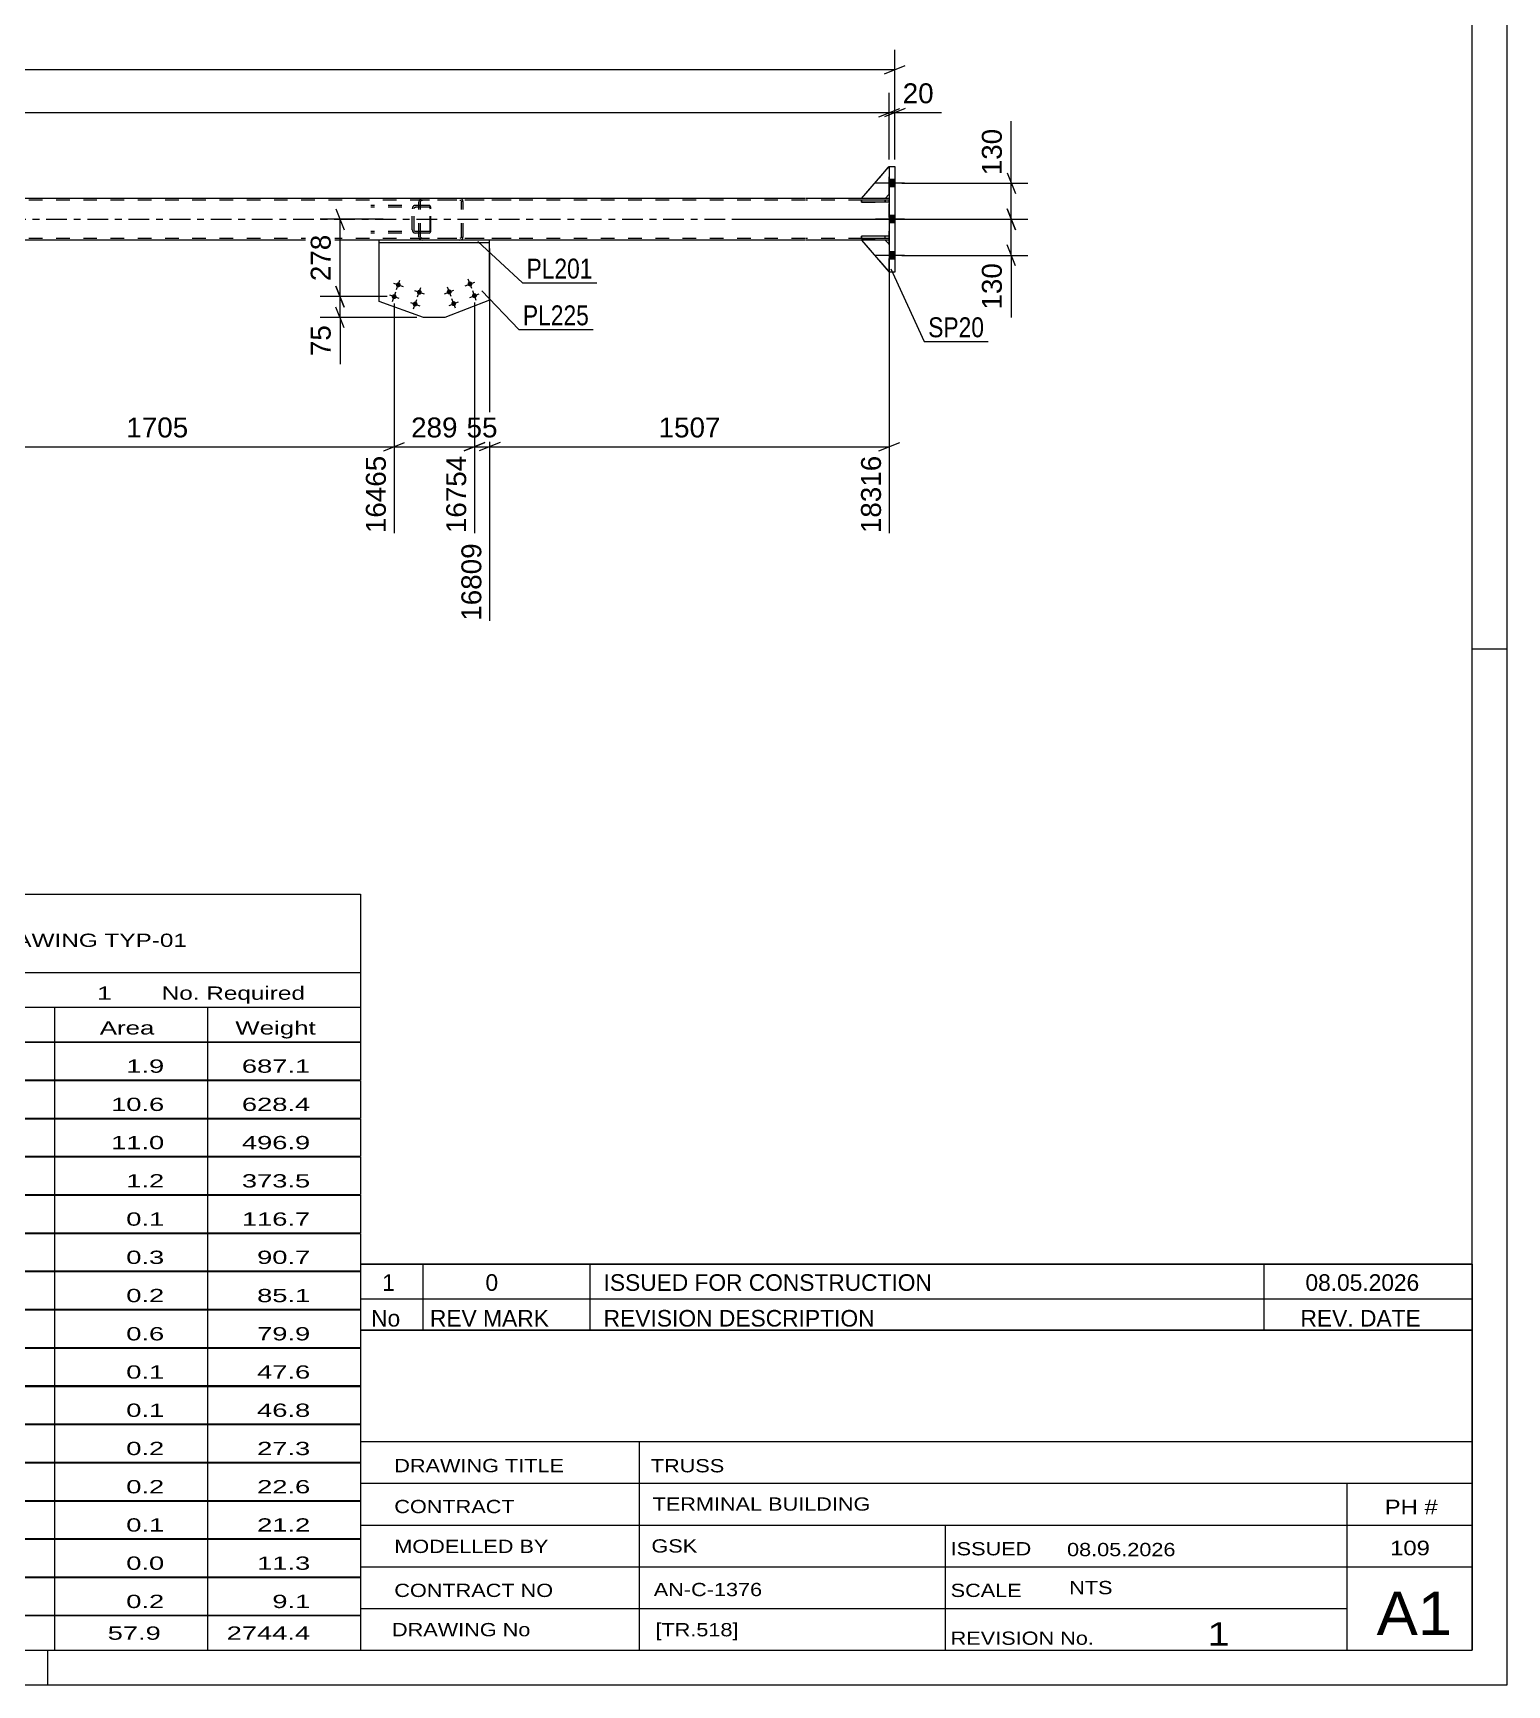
# Model space of a CAD drawing. Header units: millimetres. Extents: x -136 to 705, y -401 to 193.
# Drawn here: x 493.2 to 705.3, y -400.8 to -163.2 of the extents above; entities that cross this region are included whole.
import ezdxf

# ---------------------------------------------------------------- set-up
doc = ezdxf.new("R2010")
doc.units = ezdxf.units.MM
doc.linetypes.add('DXK_LINE_DOT2', pattern=[3.9198, 1.9599, -1.9599])
doc.linetypes.add('DXK_LINE_DOT3', pattern=[5.9187, 2.979, -0.9799, 0.9799, -0.9799])
doc.styles.add('Arial', font='ARIAL.TTF', dxfattribs={"height": 0.2})
doc.styles.add('Arial Narrow', font='ARIALN.TTF', dxfattribs={"height": 0.2})

# ---------------------------------------------------------------- blocks, each defined once
blk = doc.blocks.new('Unknown-318887035-1115')
at = {"color": 5, "linetype": 'Continuous'}
for p, q in [((705.32, -400.81), (705.32, 193.19)), ((700.32, -395.81), (700.32, 188.19)), ((705.32, -251.81), (700.32, -251.81)), ((-130.68, -395.81), (700.32, -395.81)), ((495.32, -400.81), (495.32, -395.81)), ((-135.68, -400.81), (705.32, -400.81))]:
    blk.add_line(p, q, dxfattribs=at)
blk = doc.blocks.new('Part-318887035-4676 - 4670')
at = {"color": 2, "linetype": 'Continuous'}
for p, q in [((612.43, -192.74), (612.43, -192.42)), ((616.43, -192.42), (612.43, -192.42)), ((616.43, -192.74), (616.43, -192.42)), ((616.43, -192.74), (612.43, -192.74))]:
    blk.add_line(p, q, dxfattribs=at)
at = {"color": 7, "linetype": 'DXK_LINE_DOT2'}
for p, q in [((615.83, -192.74), (615.83, -192.42)), ((616.43, -192.42), (616.43, -192.74))]:
    blk.add_line(p, q, dxfattribs=at)
blk = doc.blocks.new('Part-318887035-4805 - 4670')
at = {"color": 2, "linetype": 'Continuous'}
for p, q in [((604.33, -186.98), (-61.24, -186.98)), ((612.43, -186.98), (604.43, -186.98)), ((616.43, -186.98), (615.83, -186.98)), ((543.01, -192.98), (476.99, -192.98)), ((604.33, -192.98), (558.92, -192.98)), ((612.43, -192.98), (604.43, -192.98)), ((616.43, -192.98), (615.83, -192.98))]:
    blk.add_line(p, q, dxfattribs=at)
at = {"color": 7, "linetype": 'DXK_LINE_DOT2'}
for p, q in [((604.33, -187.22), (-61.24, -187.22)), ((616.43, -187.22), (604.43, -187.22)), ((615.83, -186.98), (612.43, -186.98)), ((616.43, -186.98), (616.43, -192.98)), ((604.33, -192.74), (-61.24, -192.74)), ((604.33, -192.98), (-53.24, -192.98)), ((558.92, -192.98), (543.01, -192.98)), ((616.43, -192.74), (604.43, -192.74)), ((616.43, -192.98), (604.43, -192.98)), ((615.83, -192.98), (612.43, -192.98))]:
    blk.add_line(p, q, dxfattribs=at)
at = {"color": 7, "linetype": 'DXK_LINE_DOT3'}
for p, q in [((-61.24, -189.98), (604.33, -189.98)), ((604.43, -189.98), (616.43, -189.98))]:
    blk.add_line(p, q, dxfattribs=at)
blk = doc.blocks.new('Part-318887035-4741 - 4670')
at = {"color": 2, "linetype": 'Continuous'}
for p, q in [((543.01, -201.82), (543.01, -193.38)), ((558.92, -201.63), (558.92, -193.38)), ((549.42, -204.1), (543.01, -201.82)), ((558.92, -201.63), (552.47, -204.1)), ((552.47, -204.1), (549.42, -204.1))]:
    blk.add_line(p, q, dxfattribs=at)
at = {"color": 7, "linetype": 'DXK_LINE_DOT2'}
blk.add_line((558.92, -193.38), (543.01, -193.38), dxfattribs=at)
blk = doc.blocks.new('Part-318887035-4746 - 4670')
at = {"color": 2, "linetype": 'Continuous'}
for p, q in [((558.92, -192.98), (543.01, -192.98)), ((543.01, -193.38), (543.01, -192.98)), ((558.92, -193.38), (543.01, -193.38)), ((558.92, -193.38), (558.92, -192.98))]:
    blk.add_line(p, q, dxfattribs=at)
blk = doc.blocks.new('Part-318887035-4688 - 4670')
at = {"color": 7, "linetype": 'DXK_LINE_DOT2'}
for p, q in [((616.43, -187.22), (612.43, -187.22)), ((612.43, -187.22), (612.43, -187.54)), ((612.43, -187.54), (616.43, -187.54)), ((615.83, -187.22), (615.83, -187.54)), ((616.43, -187.54), (616.43, -187.22))]:
    blk.add_line(p, q, dxfattribs=at)
blk = doc.blocks.new('Part-318887035-4699 - 4670')
at = {"color": 7, "linetype": 'DXK_LINE_DOT2'}
for p, q in [((548.77, -187.27), (548.74, -187.46)), ((548.74, -192.5), (548.74, -187.46)), ((548.99, -187.46), (549.01, -187.36)), ((548.99, -192.5), (548.99, -187.46)), ((549.01, -187.36), (549.07, -187.29)), ((549.25, -186.98), (549.05, -187.01)), ((549.07, -187.29), (549.15, -187.23)), ((549.15, -187.23), (549.25, -187.22)), ((562.04, -186.98), (549.25, -186.98)), ((562.04, -187.22), (549.25, -187.22)), ((554.8, -187.01), (554.61, -186.98)), ((554.61, -187.22), (554.71, -187.23)), ((554.71, -187.23), (554.79, -187.29)), ((554.79, -187.29), (554.85, -187.36)), ((554.85, -187.36), (554.86, -187.46)), ((554.86, -192.5), (554.86, -187.46)), ((555.12, -187.46), (555.08, -187.27)), ((555.12, -192.5), (555.12, -187.46)), ((548.74, -192.5), (548.77, -192.68)), ((549.01, -192.59), (548.99, -192.5)), ((549.07, -192.67), (549.01, -192.59)), ((549.05, -192.94), (549.25, -192.98)), ((549.15, -192.72), (549.07, -192.67)), ((549.25, -192.74), (549.15, -192.72)), ((562.04, -192.74), (549.25, -192.74)), ((562.04, -192.98), (549.25, -192.98)), ((554.71, -192.72), (554.61, -192.74)), ((554.61, -192.98), (554.8, -192.94)), ((554.79, -192.67), (554.71, -192.72)), ((554.85, -192.59), (554.79, -192.67)), ((554.86, -192.5), (554.85, -192.59)), ((555.08, -192.68), (555.12, -192.5))]:
    blk.add_line(p, q, dxfattribs=at)
for centre, start, end in [((549.23, -187.48), 110.7583, 155.68), ((554.63, -187.48), 24.32, 69.2417), ((549.23, -192.48), 204.32, 249.2417), ((554.63, -192.48), 290.7583, 335.68)]:
    blk.add_arc(centre, 0.496, start, end, dxfattribs=at)
blk = doc.blocks.new('Part-318887035-4708 - 4670')
at = {"color": 7, "linetype": 'DXK_LINE_DOT2'}
for p, q in [((615.83, -192.98), (612.43, -192.98)), ((612.43, -192.98), (616.43, -197.58)), ((616.43, -193.58), (615.83, -192.98)), ((616.43, -197.58), (616.43, -193.58))]:
    blk.add_line(p, q, dxfattribs=at)
blk = doc.blocks.new('Part-318887035-4709 - 4670')
at = {"color": 2, "linetype": 'Continuous'}
for p, q in [((612.43, -186.98), (616.43, -182.38)), ((615.83, -186.98), (612.43, -186.98)), ((616.43, -186.38), (615.83, -186.98))]:
    blk.add_line(p, q, dxfattribs=at)
at = {"color": 7, "linetype": 'DXK_LINE_DOT2'}
blk.add_line((616.43, -186.38), (616.43, -182.38), dxfattribs=at)
blk = doc.blocks.new('Part-318887035-4710 - 4670')
at = {"color": 7, "linetype": 'DXK_LINE_DOT2'}
for p, q in [((612.43, -186.98), (616.43, -182.38)), ((616.43, -182.38), (616.43, -186.38)), ((615.83, -186.98), (612.43, -186.98)), ((616.43, -186.38), (615.83, -186.98))]:
    blk.add_line(p, q, dxfattribs=at)
blk = doc.blocks.new('Bolt-318887035-4876 - 4670')
at = {"linetype": 'Continuous'}
for points in [[(545.44, -199.29, -1), (546.12, -199.53, -1)], [(544.84, -200.99, -1), (545.52, -201.23, -1)], [(547.86, -202.06, -1), (548.53, -202.3, -1)], [(548.46, -200.36, -1), (549.14, -200.6, -1)]]:
    blk.add_hatch(color=1, dxfattribs=at).paths.add_polyline_path(points)
at = {"color": 1, "linetype": 'Continuous'}
for p, q in [((545.1, -199.17), (546.46, -199.65)), ((545.54, -200.09), (546.02, -198.73)), ((544.5, -200.87), (545.86, -201.35)), ((544.94, -201.79), (545.42, -200.43)), ((547.52, -201.94), (548.87, -202.42)), ((547.95, -202.86), (548.44, -201.5)), ((548.12, -200.24), (549.48, -200.72)), ((548.56, -201.16), (549.04, -199.8))]:
    blk.add_line(p, q, dxfattribs=at)
blk = doc.blocks.new('Bolt-318887035-4748 - 4670')
at = {"linetype": 'Continuous'}
for points in [[(555.76, -199.41, -1), (556.43, -199.16, -1)], [(552.77, -200.56, -1), (553.44, -200.3, -1)], [(553.41, -202.24, -1), (554.08, -201.98, -1)], [(556.4, -201.1, -1), (557.07, -200.84, -1)]]:
    blk.add_hatch(color=1, dxfattribs=at).paths.add_polyline_path(points)
at = {"color": 1, "linetype": 'Continuous'}
for p, q in [((555.42, -199.54), (556.77, -199.03)), ((556.35, -199.96), (555.84, -198.61)), ((552.43, -200.69), (553.78, -200.17)), ((553.36, -201.1), (552.85, -199.76)), ((553.08, -202.37), (554.42, -201.85)), ((554.01, -202.78), (553.49, -201.44)), ((556.06, -201.22), (557.41, -200.71)), ((556.99, -201.64), (556.48, -200.29))]:
    blk.add_line(p, q, dxfattribs=at)
blk = doc.blocks.new('Part-318887035-4826 - 4670')
at = {"color": 7, "linetype": 'DXK_LINE_DOT2'}
for p, q in [((616.43, -192.42), (612.43, -192.42)), ((612.43, -192.42), (612.43, -192.74)), ((615.83, -192.74), (615.83, -192.42)), ((616.43, -192.74), (616.43, -192.42)), ((612.43, -192.74), (616.43, -192.74))]:
    blk.add_line(p, q, dxfattribs=at)
blk = doc.blocks.new('Part-318887035-4873 - 4670')
at = {"color": 2, "linetype": 'Continuous'}
for p, q in [((612.43, -187.54), (612.43, -187.22)), ((616.43, -187.22), (612.43, -187.22)), ((616.43, -187.54), (612.43, -187.54)), ((616.43, -187.54), (616.43, -187.22))]:
    blk.add_line(p, q, dxfattribs=at)
at = {"color": 7, "linetype": 'DXK_LINE_DOT2'}
for p, q in [((615.83, -187.54), (615.83, -187.22)), ((616.43, -187.22), (616.43, -187.54))]:
    blk.add_line(p, q, dxfattribs=at)
blk = doc.blocks.new('Part-318887035-4875 - 4670')
at = {"color": 2, "linetype": 'Continuous'}
for p, q in [((615.83, -192.98), (612.43, -192.98)), ((612.43, -192.98), (616.43, -197.58)), ((616.43, -193.58), (615.83, -192.98))]:
    blk.add_line(p, q, dxfattribs=at)
at = {"color": 7, "linetype": 'DXK_LINE_DOT2'}
blk.add_line((616.43, -193.58), (616.43, -197.58), dxfattribs=at)
blk = doc.blocks.new('Bolt-318887035-4878 - 4670')
at = {"linetype": 'Continuous'}
for points in [[(616.43, -184.26), (616.43, -185.3), (617.23, -185.3), (617.23, -184.26)], [(616.43, -184.26), (616.43, -185.3), (617.23, -185.3), (617.23, -184.26)], [(616.43, -184.26), (616.43, -185.3), (617.23, -185.3), (617.23, -184.26)], [(616.43, -189.46), (616.43, -190.5), (617.23, -190.5), (617.23, -189.46)], [(616.43, -189.46), (616.43, -190.5), (617.23, -190.5), (617.23, -189.46)], [(616.43, -194.66), (616.43, -195.7), (617.23, -195.7), (617.23, -194.66)], [(616.43, -194.66), (616.43, -195.7), (617.23, -195.7), (617.23, -194.66)], [(616.43, -194.66), (616.43, -195.7), (617.23, -195.7), (617.23, -194.66)]]:
    blk.add_hatch(color=1, dxfattribs=at).paths.add_polyline_path(points)
at = {"color": 1, "linetype": 'Continuous'}
for p, q in [((618.63, -184.78), (614.43, -184.78)), ((618.63, -184.78), (614.43, -184.78)), ((618.63, -184.78), (614.43, -184.78)), ((617.23, -184.26), (616.43, -184.26)), ((617.23, -184.26), (616.43, -184.26)), ((617.23, -184.26), (616.43, -184.26)), ((617.23, -185.3), (616.43, -185.3)), ((617.23, -185.3), (616.43, -185.3)), ((617.23, -185.3), (616.43, -185.3)), ((618.63, -189.98), (614.43, -189.98)), ((618.63, -189.98), (614.43, -189.98)), ((617.23, -189.46), (616.43, -189.46)), ((617.23, -189.46), (616.43, -189.46)), ((617.23, -190.5), (616.43, -190.5)), ((617.23, -190.5), (616.43, -190.5)), ((617.23, -194.66), (616.43, -194.66)), ((617.23, -194.66), (616.43, -194.66)), ((617.23, -194.66), (616.43, -194.66)), ((618.63, -195.18), (614.43, -195.18)), ((618.63, -195.18), (614.43, -195.18)), ((618.63, -195.18), (614.43, -195.18)), ((617.23, -195.7), (616.43, -195.7)), ((617.23, -195.7), (616.43, -195.7)), ((617.23, -195.7), (616.43, -195.7))]:
    blk.add_line(p, q, dxfattribs=at)
blk = doc.blocks.new('Part-318887035-4884 - 4670')
at = {"color": 7, "linetype": 'DXK_LINE_DOT2'}
for p, q in [((550.2, -187.98), (541.81, -187.98)), ((550.2, -188.22), (541.81, -188.22)), ((547.82, -188.27), (547.79, -188.46)), ((547.79, -191.5), (547.79, -188.46)), ((548.04, -188.46), (548.06, -188.36)), ((548.04, -191.5), (548.04, -188.46)), ((548.06, -188.36), (548.11, -188.29)), ((548.29, -187.98), (548.1, -188.01)), ((548.11, -188.29), (548.19, -188.23)), ((548.19, -188.23), (548.29, -188.22)), ((548.74, -188.22), (548.74, -187.98)), ((550.3, -188.01), (550.2, -187.98)), ((550.2, -188.22), (550.25, -188.23)), ((550.25, -188.23), (550.3, -188.29)), ((550.39, -188.12), (550.3, -188.01)), ((550.3, -188.29), (550.33, -188.36)), ((550.33, -188.36), (550.34, -188.46)), ((550.34, -191.5), (550.34, -188.46)), ((550.45, -188.27), (550.39, -188.12)), ((550.47, -188.46), (550.45, -188.27)), ((550.47, -191.5), (550.47, -188.46)), ((550.2, -191.74), (541.81, -191.74)), ((550.2, -191.98), (541.81, -191.98)), ((547.79, -191.5), (547.82, -191.68)), ((548.06, -191.59), (548.04, -191.5)), ((548.11, -191.67), (548.06, -191.59)), ((548.1, -191.94), (548.29, -191.98)), ((548.19, -191.72), (548.11, -191.67)), ((548.29, -191.74), (548.19, -191.72)), ((548.74, -191.98), (548.74, -191.74)), ((550.25, -191.72), (550.2, -191.74)), ((550.2, -191.98), (550.3, -191.94)), ((550.3, -191.67), (550.25, -191.72)), ((550.33, -191.59), (550.3, -191.67)), ((550.3, -191.94), (550.39, -191.84)), ((550.34, -191.5), (550.33, -191.59)), ((550.39, -191.84), (550.45, -191.68)), ((550.45, -191.68), (550.47, -191.5))]:
    blk.add_line(p, q, dxfattribs=at)
for centre, start, end in [((548.27, -188.47), 111.1513, 156.1049), ((548.27, -191.48), 203.8951, 248.8487)]:
    blk.add_arc(centre, 0.492, start, end, dxfattribs=at)
blk = doc.blocks.new('Part-318887035-4950 - 4670')
at = {"color": 2, "linetype": 'Continuous'}
for p, q in [((616.43, -182.38), (616.43, -182.38)), ((616.43, -182.38), (616.43, -197.58)), ((616.43, -182.38), (617.23, -182.38)), ((617.23, -182.38), (617.23, -182.38)), ((617.23, -182.38), (617.23, -197.58)), ((617.23, -197.58), (616.43, -197.58)), ((617.23, -197.58), (617.23, -197.58))]:
    blk.add_line(p, q, dxfattribs=at)
at = {"color": 7, "linetype": 'DXK_LINE_DOT2'}
for p, q in [((616.43, -197.58), (616.43, -182.38)), ((617.23, -182.38), (617.23, -197.58))]:
    blk.add_line(p, q, dxfattribs=at)
blk = doc.blocks.new('StraightDimension-318887035-5280 - 4670')
at = {"color": 7, "linetype": 'Continuous'}
for p, q in [((476.99, -194.38), (476.99, -252.23)), ((545.18, -202.11), (545.18, -235.13)), ((478.49, -222.11), (475.49, -223.31)), ((476.99, -222.71), (545.18, -222.71)), ((543.68, -223.31), (546.68, -222.11))]:
    blk.add_line(p, q, dxfattribs=at)
at = {"color": 0}
blk.add_wipeout([(516.13, -221.96), (516.13, -217.76), (506.04, -217.76), (506.04, -221.96)], dxfattribs=at)
at = {"color": 0, "linetype": 'Continuous'}
blk.add_wipeout([(544.58, -223.41), (540.38, -223.41), (540.38, -235.73), (544.58, -235.73)], dxfattribs=at)
at = {"color": 3, "style": 'Arial'}
blk.add_text('1705', height=2.865, dxfattribs=at).set_placement((506.64, -221.36))
at = {"color": 3, "linetype": 'Continuous', "style": 'Arial'}
blk.add_text('16465', height=2.865, rotation=90.0002, dxfattribs=at).set_placement((543.98, -235.13))
blk = doc.blocks.new('StraightDimension-318887035-5190 - 4670')
at = {"color": 7, "linetype": 'Continuous'}
for p, q in [((543.59, -189.98), (534.54, -189.98)), ((536.79, -188.48), (537.99, -191.48)), ((537.39, -201.11), (537.39, -189.98)), ((544.18, -201.11), (534.54, -201.11)), ((537.99, -202.61), (536.79, -199.61))]:
    blk.add_line(p, q, dxfattribs=at)
at = {"color": 0}
blk.add_wipeout([(536.64, -191.61), (532.44, -191.61), (532.44, -199.48), (536.64, -199.48)], dxfattribs=at)
at = {"color": 3, "style": 'Arial'}
blk.add_text('278', height=2.865, rotation=90.0002, dxfattribs=at).set_placement((536.04, -198.88))
blk = doc.blocks.new('StraightDimension-318887035-5097 - 4670')
at = {"color": 7, "linetype": 'Continuous'}
for p, q in [((616.43, -181.38), (616.43, -171.79)), ((-73.34, -174.64), (616.43, -174.64)), ((614.93, -175.24), (617.93, -174.04))]:
    blk.add_line(p, q, dxfattribs=at)
blk = doc.blocks.new('StraightDimension-318887035-5119 - 4670')
at = {"color": 7, "linetype": 'Continuous'}
for p, q in [((616.43, -181.38), (616.43, -171.79)), ((617.23, -181.38), (617.23, -171.79)), ((614.93, -175.24), (617.93, -174.04)), ((618.73, -174.04), (615.73, -175.24)), ((616.43, -174.64), (617.23, -174.64))]:
    blk.add_line(p, q, dxfattribs=at)
at = {"color": 0}
blk.add_wipeout([(623.4, -173.89), (623.4, -169.69), (617.76, -169.69), (617.76, -173.89)], dxfattribs=at)
at = {"color": 7, "linetype": 'Continuous'}
blk.add_line((617.23, -174.64), (623.93, -174.64), dxfattribs=at)
blk.add_line((617.23, -174.64), (623.93, -174.64), dxfattribs=at)
at = {"color": 3, "style": 'Arial'}
blk.add_text('20', height=2.865, dxfattribs=at).set_placement((618.36, -173.29))
blk = doc.blocks.new('StraightDimension-318887035-5152 - 4670')
at = {"color": 7, "linetype": 'Continuous'}
for p, q in [((617.23, -181.38), (617.23, -165.59)), ((-74.14, -168.44), (617.23, -168.44)), ((615.73, -169.04), (618.73, -167.84))]:
    blk.add_line(p, q, dxfattribs=at)
blk = doc.blocks.new('StraightDimension-318887035-5180 - 4670')
at = {"color": 7, "linetype": 'Continuous'}
for p, q in [((544.18, -201.11), (534.54, -201.11)), ((536.79, -199.61), (537.99, -202.61)), ((537.39, -204.1), (537.39, -201.11)), ((548.42, -204.1), (534.54, -204.1)), ((537.99, -205.6), (536.79, -202.6))]:
    blk.add_line(p, q, dxfattribs=at)
at = {"color": 0}
blk.add_wipeout([(536.64, -204.62), (532.44, -204.62), (532.44, -210.27), (536.64, -210.27)], dxfattribs=at)
at = {"color": 7, "linetype": 'Continuous'}
blk.add_line((537.39, -204.1), (537.39, -210.8), dxfattribs=at)
blk.add_line((537.39, -204.1), (537.39, -210.8), dxfattribs=at)
at = {"color": 3, "style": 'Arial'}
blk.add_text('75', height=2.865, rotation=90.0002, dxfattribs=at).set_placement((536.04, -209.67))
blk = doc.blocks.new('StraightDimension-318887035-5258 - 4670')
at = {"color": 7, "linetype": 'Continuous'}
for p, q in [((558.92, -194.18), (558.92, -247.73)), ((616.43, -193.98), (616.43, -235.13)), ((560.42, -222.11), (557.42, -223.31)), ((558.92, -222.71), (616.43, -222.71)), ((614.93, -223.31), (617.93, -222.11))]:
    blk.add_line(p, q, dxfattribs=at)
at = {"color": 0}
blk.add_wipeout([(592.72, -221.96), (592.72, -217.76), (582.63, -217.76), (582.63, -221.96)], dxfattribs=at)
at = {"color": 0, "linetype": 'Continuous'}
blk.add_wipeout([(615.83, -223.41), (611.63, -223.41), (611.63, -235.73), (615.83, -235.73)], dxfattribs=at)
at = {"color": 3, "style": 'Arial'}
blk.add_text('1507', height=2.865, dxfattribs=at).set_placement((583.23, -221.36))
at = {"color": 3, "linetype": 'Continuous', "style": 'Arial'}
blk.add_text('18316', height=2.865, rotation=90.0002, dxfattribs=at).set_placement((615.23, -235.13))
blk = doc.blocks.new('StraightDimension-318887035-5264 - 4670')
at = {"color": 7, "linetype": 'Continuous'}
for p, q in [((558.92, -194.18), (558.92, -247.73)), ((556.74, -201.97), (556.74, -235.13)), ((555.24, -223.31), (558.24, -222.11)), ((556.74, -222.71), (558.92, -222.71)), ((560.42, -222.11), (557.42, -223.31))]:
    blk.add_line(p, q, dxfattribs=at)
at = {"color": 0}
blk.add_wipeout([(560.65, -221.96), (560.65, -217.76), (555, -217.76), (555, -221.96)], dxfattribs=at)
at = {"color": 0, "linetype": 'Continuous'}
blk.add_wipeout([(558.32, -236.01), (554.12, -236.01), (554.12, -248.33), (558.32, -248.33)], dxfattribs=at)
at = {"color": 3, "style": 'Arial'}
blk.add_text('55', height=2.865, dxfattribs=at).set_placement((555.6, -221.36))
at = {"color": 3, "linetype": 'Continuous', "style": 'Arial'}
blk.add_text('16809', height=2.865, rotation=90.0002, dxfattribs=at).set_placement((557.72, -247.73))
blk = doc.blocks.new('StraightDimension-318887035-5271 - 4670')
at = {"color": 7, "linetype": 'Continuous'}
for p, q in [((556.74, -201.97), (556.74, -235.13)), ((545.18, -202.11), (545.18, -235.13)), ((543.68, -223.31), (546.68, -222.11)), ((545.18, -222.71), (556.74, -222.71)), ((558.24, -222.11), (555.24, -223.31))]:
    blk.add_line(p, q, dxfattribs=at)
at = {"color": 0}
blk.add_wipeout([(554.89, -221.96), (554.89, -217.76), (547.02, -217.76), (547.02, -221.96)], dxfattribs=at)
at = {"color": 0, "linetype": 'Continuous'}
blk.add_wipeout([(556.14, -223.41), (551.94, -223.41), (551.94, -235.73), (556.14, -235.73)], dxfattribs=at)
at = {"color": 3, "style": 'Arial'}
blk.add_text('289', height=2.865, dxfattribs=at).set_placement((547.62, -221.36))
at = {"color": 3, "linetype": 'Continuous', "style": 'Arial'}
blk.add_text('16754', height=2.865, rotation=90.0002, dxfattribs=at).set_placement((555.54, -235.13))
blk = doc.blocks.new('StraightDimension-318887035-5453 - 4670')
at = {"color": 7, "linetype": 'Continuous'}
for p, q in [((594.8, -189.98), (636.37, -189.98)), ((633.37, -188.48), (634.57, -191.48)), ((633.97, -195.18), (633.97, -189.98)), ((634.57, -196.68), (633.37, -193.68)), ((618.23, -195.18), (636.37, -195.18))]:
    blk.add_line(p, q, dxfattribs=at)
at = {"color": 0}
blk.add_wipeout([(633.22, -195.7), (629.02, -195.7), (629.02, -203.57), (633.22, -203.57)], dxfattribs=at)
at = {"color": 7, "linetype": 'Continuous'}
blk.add_line((633.97, -195.18), (633.97, -204.1), dxfattribs=at)
blk.add_line((633.97, -195.18), (633.97, -204.1), dxfattribs=at)
at = {"color": 3, "style": 'Arial'}
blk.add_text('130', height=2.865, rotation=90.0002, dxfattribs=at).set_placement((632.62, -202.97))
blk = doc.blocks.new('StraightDimension-318887035-5469 - 4670')
at = {"color": 7, "linetype": 'Continuous'}
for p, q in [((618.23, -184.78), (636.37, -184.78)), ((633.37, -183.28), (634.57, -186.28)), ((633.97, -189.98), (633.97, -184.78)), ((594.8, -189.98), (636.37, -189.98)), ((634.57, -191.48), (633.37, -188.48))]:
    blk.add_line(p, q, dxfattribs=at)
at = {"color": 0}
blk.add_wipeout([(633.22, -176.38), (629.02, -176.38), (629.02, -184.25), (633.22, -184.25)], dxfattribs=at)
at = {"color": 7, "linetype": 'Continuous'}
blk.add_line((633.97, -184.78), (633.97, -175.86), dxfattribs=at)
blk.add_line((633.97, -184.78), (633.97, -175.86), dxfattribs=at)
at = {"color": 3, "style": 'Arial'}
blk.add_text('130', height=2.865, rotation=90.0002, dxfattribs=at).set_placement((632.62, -183.65))
blk = doc.blocks.new('Unknown-318887035-9291')
at = {"color": 7, "linetype": 'Continuous'}
for p, q in [((540.32, -349.76), (540.32, -395.81)), ((540.32, -349.76), (700.32, -349.76)), ((700.32, -349.81), (700.32, -395.81)), ((540.32, -365.81), (700.32, -365.81)), ((580.46, -365.81), (580.46, -395.81)), ((540.32, -371.81), (700.32, -371.81)), ((682.32, -395.76), (682.32, -371.76)), ((540.32, -377.81), (700.32, -377.81)), ((624.46, -377.81), (624.46, -395.81)), ((540.32, -383.81), (700.32, -383.81)), ((540.32, -389.81), (682.32, -389.81)), ((540.32, -395.81), (700.32, -395.81))]:
    blk.add_line(p, q, dxfattribs=at)
at = {"color": 7, "style": 'Arial Narrow'}
for s, height, width, p in [('DRAWING TITLE', 1.9089, 1.425378, (545.2, -370.21)), ('TRUSS', 1.909, 1.425378, (582.12, -370.23)), ('CONTRACT', 1.909, 1.425378, (545.2, -376.1)), ('TERMINAL BUILDING', 1.9089, 1.425378, (582.37, -375.74)), ('MODELLED BY', 1.9089, 1.425378, (545.2, -381.83)), ('GSK', 1.909, 1.425378, (582.2, -381.77)), ('ISSUED', 1.909, 1.425378, (625.26, -382.17)), ('08.05.2026', 1.909, 1.425378, (642.01, -382.29)), ('CONTRACT NO', 1.9089, 1.425378, (545.2, -388.16)), ('AN-C-1376', 1.909, 1.425378, (582.54, -388.04)), ('SCALE', 1.909, 1.425378, (625.26, -388.16)), ('A1', 6.204, 1.25, (686.56, -393.61)), ('DRAWING No', 1.909, 1.425378, (544.87, -393.81)), ('[TR.518]', 1.909, 1.425378, (582.78, -393.82)), ('1', 3.34, 1.5, (662.23, -395.14)), ('REVISION No.', 1.9089, 1.425378, (625.26, -395.04))]:
    blk.add_text(s, height=height, dxfattribs=dict(at, width=width)).set_placement(p)
at = {"color": 7, "linetype": 'Continuous', "style": 'Arial Narrow'}
for s, height, width, p in [('PH #', 2.1, 1.42538, (687.72, -376.26)), ('109', 2.1, 1.42538, (688.5, -382.16)), ('NTS', 1.909, 1.425378, (642.32, -387.76))]:
    blk.add_text(s, height=height, dxfattribs=dict(at, width=width)).set_placement(p)
blk = doc.blocks.new('Unknown-318887035-9292')
at = {"color": 7, "linetype": 'Continuous'}
for p, q in [((380.32, -287.06), (540.32, -287.06)), ((380.32, -298.31), (380.32, -287.06)), ((540.32, -287.06), (540.32, -298.31)), ((380.32, -298.31), (540.32, -298.31)), ((380.32, -298.31), (380.32, -303.31)), ((540.32, -298.31), (540.32, -303.31)), ((380.32, -303.31), (540.32, -303.31)), ((380.32, -303.31), (380.32, -308.31)), ((404.32, -303.31), (404.32, -308.31)), ((439.82, -303.31), (439.82, -308.31)), ((465.82, -303.31), (465.82, -308.31)), ((478.82, -303.31), (478.82, -308.31)), ((496.32, -303.31), (496.32, -308.31)), ((518.32, -303.31), (518.32, -308.31)), ((540.32, -303.31), (540.32, -308.31)), ((380.32, -308.31), (540.32, -308.31)), ((380.32, -308.36), (380.32, -313.76)), ((380.32, -308.36), (540.32, -308.36)), ((404.32, -308.31), (404.32, -313.81)), ((439.82, -308.31), (439.82, -313.81)), ((465.82, -308.31), (465.82, -313.81)), ((478.82, -308.31), (478.82, -313.81)), ((496.32, -308.31), (496.32, -313.81)), ((518.32, -308.31), (518.32, -313.81)), ((540.32, -308.36), (540.32, -313.76)), ((380.32, -313.76), (540.32, -313.76)), ((380.32, -313.86), (380.32, -319.26)), ((380.32, -313.86), (540.32, -313.86)), ((404.32, -313.81), (404.32, -319.31)), ((439.82, -313.81), (439.82, -319.31)), ((465.82, -313.81), (465.82, -319.31)), ((478.82, -313.81), (478.82, -319.31)), ((496.32, -313.81), (496.32, -319.31)), ((518.32, -313.81), (518.32, -319.31)), ((540.32, -313.86), (540.32, -319.26)), ((380.32, -319.26), (540.32, -319.26)), ((380.32, -319.36), (380.32, -324.76)), ((380.32, -319.36), (540.32, -319.36)), ((404.32, -319.31), (404.32, -324.81)), ((439.82, -319.31), (439.82, -324.81)), ((465.82, -319.31), (465.82, -324.81)), ((478.82, -319.31), (478.82, -324.81)), ((496.32, -319.31), (496.32, -324.81)), ((518.32, -319.31), (518.32, -324.81)), ((540.32, -319.36), (540.32, -324.76)), ((380.32, -324.76), (540.32, -324.76)), ((380.32, -324.86), (380.32, -330.26)), ((380.32, -324.86), (540.32, -324.86)), ((404.32, -324.81), (404.32, -330.31)), ((439.82, -324.81), (439.82, -330.31)), ((465.82, -324.81), (465.82, -330.31)), ((478.82, -324.81), (478.82, -330.31)), ((496.32, -324.81), (496.32, -330.31)), ((518.32, -324.81), (518.32, -330.31)), ((540.32, -324.86), (540.32, -330.26)), ((380.32, -330.26), (540.32, -330.26)), ((380.32, -330.36), (380.32, -335.76)), ((380.32, -330.36), (540.32, -330.36)), ((404.32, -330.31), (404.32, -335.81)), ((439.82, -330.31), (439.82, -335.81)), ((465.82, -330.31), (465.82, -335.81)), ((478.82, -330.31), (478.82, -335.81)), ((496.32, -330.31), (496.32, -335.81)), ((518.32, -330.31), (518.32, -335.81)), ((540.32, -330.36), (540.32, -335.76)), ((380.32, -335.76), (540.32, -335.76)), ((380.32, -335.86), (380.32, -341.26)), ((380.32, -335.86), (540.32, -335.86)), ((404.32, -335.81), (404.32, -341.31)), ((439.82, -335.81), (439.82, -341.31)), ((465.82, -335.81), (465.82, -341.31)), ((478.82, -335.81), (478.82, -341.31)), ((496.32, -335.81), (496.32, -341.31)), ((518.32, -335.81), (518.32, -341.31)), ((540.32, -335.86), (540.32, -341.26)), ((380.32, -341.26), (540.32, -341.26)), ((380.32, -341.36), (380.32, -346.76)), ((380.32, -341.36), (540.32, -341.36)), ((404.32, -341.31), (404.32, -346.81)), ((439.82, -341.31), (439.82, -346.81)), ((465.82, -341.31), (465.82, -346.81)), ((478.82, -341.31), (478.82, -346.81)), ((496.32, -341.31), (496.32, -346.81)), ((518.32, -341.31), (518.32, -346.81)), ((540.32, -341.36), (540.32, -346.76)), ((380.32, -346.76), (540.32, -346.76)), ((380.32, -346.86), (380.32, -352.26)), ((380.32, -346.86), (540.32, -346.86)), ((404.32, -346.81), (404.32, -352.31)), ((439.82, -346.81), (439.82, -352.31)), ((465.82, -346.81), (465.82, -352.31)), ((478.82, -346.81), (478.82, -352.31)), ((496.32, -346.81), (496.32, -352.31)), ((518.32, -346.81), (518.32, -352.31)), ((540.32, -346.86), (540.32, -352.26)), ((380.32, -352.26), (540.32, -352.26)), ((380.32, -352.36), (380.32, -357.76)), ((380.32, -352.36), (540.32, -352.36)), ((404.32, -352.31), (404.32, -357.81)), ((439.82, -352.31), (439.82, -357.81)), ((465.82, -352.31), (465.82, -357.81)), ((478.82, -352.31), (478.82, -357.81)), ((496.32, -352.31), (496.32, -357.81)), ((518.32, -352.31), (518.32, -357.81)), ((540.32, -352.36), (540.32, -357.76)), ((380.32, -357.76), (540.32, -357.76)), ((380.32, -357.86), (380.32, -363.26)), ((380.32, -357.86), (540.32, -357.86)), ((404.32, -357.81), (404.32, -363.31)), ((439.82, -357.81), (439.82, -363.31)), ((465.82, -357.81), (465.82, -363.31)), ((478.82, -357.81), (478.82, -363.31)), ((496.32, -357.81), (496.32, -363.31)), ((518.32, -357.81), (518.32, -363.31)), ((540.32, -357.86), (540.32, -363.26)), ((380.32, -363.26), (540.32, -363.26)), ((380.32, -363.36), (380.32, -368.76)), ((380.32, -363.36), (540.32, -363.36)), ((404.32, -363.31), (404.32, -368.81)), ((439.82, -363.31), (439.82, -368.81)), ((465.82, -363.31), (465.82, -368.81)), ((478.82, -363.31), (478.82, -368.81)), ((496.32, -363.31), (496.32, -368.81)), ((518.32, -363.31), (518.32, -368.81)), ((540.32, -363.36), (540.32, -368.76)), ((380.32, -368.76), (540.32, -368.76)), ((380.32, -368.86), (380.32, -374.26)), ((380.32, -368.86), (540.32, -368.86)), ((404.32, -368.81), (404.32, -374.31)), ((439.82, -368.81), (439.82, -374.31)), ((465.82, -368.81), (465.82, -374.31)), ((478.82, -368.81), (478.82, -374.31)), ((496.32, -368.81), (496.32, -374.31)), ((518.32, -368.81), (518.32, -374.31)), ((540.32, -368.86), (540.32, -374.26)), ((380.32, -374.26), (540.32, -374.26)), ((380.32, -374.36), (380.32, -379.76)), ((380.32, -374.36), (540.32, -374.36)), ((404.32, -374.31), (404.32, -379.81)), ((439.82, -374.31), (439.82, -379.81)), ((465.82, -374.31), (465.82, -379.81)), ((478.82, -374.31), (478.82, -379.81)), ((496.32, -374.31), (496.32, -379.81)), ((518.32, -374.31), (518.32, -379.81)), ((540.32, -374.36), (540.32, -379.76)), ((380.32, -379.76), (540.32, -379.76)), ((380.32, -379.86), (380.32, -385.26)), ((380.32, -379.86), (540.32, -379.86)), ((404.32, -379.81), (404.32, -385.31)), ((439.82, -379.81), (439.82, -385.31)), ((465.82, -379.81), (465.82, -385.31)), ((478.82, -379.81), (478.82, -385.31)), ((496.32, -379.81), (496.32, -385.31)), ((518.32, -379.81), (518.32, -385.31)), ((540.32, -379.86), (540.32, -385.26)), ((380.32, -385.26), (540.32, -385.26)), ((380.32, -385.36), (380.32, -390.76)), ((380.32, -385.36), (540.32, -385.36)), ((404.32, -385.31), (404.32, -390.81)), ((439.82, -385.31), (439.82, -390.81)), ((465.82, -385.31), (465.82, -390.81)), ((478.82, -385.31), (478.82, -390.81)), ((496.32, -385.31), (496.32, -390.81)), ((518.32, -385.31), (518.32, -390.81)), ((540.32, -385.36), (540.32, -390.76)), ((380.32, -390.76), (540.32, -390.76)), ((380.32, -390.81), (540.32, -390.81)), ((380.32, -390.81), (380.32, -395.81)), ((496.32, -390.81), (496.32, -395.81)), ((518.32, -390.81), (518.32, -395.81)), ((540.32, -390.81), (540.32, -395.81)), ((380.32, -395.81), (540.32, -395.81))]:
    blk.add_line(p, q, dxfattribs=at)
at = {"color": 7, "style": 'Arial Narrow'}
for s, height, width, p in [('GENERAL NOTES & WELD DETAILS :', 2.8633, 1.4, (381.47, -294.75)), ('REFER TYP DRAWING TYP-01', 1.9089, 1.6, (465.02, -294.65)), ("MATERIAL LIST FOR ASSEMBLY MK'D", 1.9089, 1.6, (381.47, -302.25)), ('TR518', 1.909, 1.794707, (474.22, -302.34)), ('1', 1.91, 1.794707, (502.4, -302.25)), ('No. Required', 1.9089, 1.6, (511.73, -302.25)), ('Mark', 1.909, 1.7, (381.65, -307.31)), ('Profile', 1.909, 1.7, (414.73, -307.31)), ('Material', 1.909, 1.7, (444.86, -307.25)), ('No.', 1.909, 1.7, (469.82, -307.25)), ('Length', 1.909, 1.7, (480.32, -307.25)), ('Area', 1.909, 1.7, (502.82, -307.25)), ('Weight', 1.909, 1.7, (522.32, -307.25))]:
    blk.add_text(s, height=height, dxfattribs=dict(at, width=width)).set_placement(p)
at = {"color": 7, "linetype": 'Continuous', "style": 'Arial Narrow'}
for s, height, width, p in [('M244', 1.909, 1.794707, (381.82, -312.75)), ('SHS150*6', 1.909, 1.794707, (406.32, -312.75)), ('E350', 1.909, 1.794707, (446.06, -312.75)), ('8', 1.91, 1.794707, (470.17, -312.75)), ('3221', 1.909, 1.794707, (482.9, -312.75)), ('1.9', 1.909, 1.794707, (506.63, -312.75)), ('687.1', 1.909, 1.794707, (523.27, -312.75)), ('TR518', 1.909, 1.794707, (381.82, -318.25)), ('SHS150*8', 1.909, 1.794707, (406.32, -318.25)), ('E350', 1.909, 1.794707, (446.06, -318.25)), ('1', 1.91, 1.794707, (470.17, -318.25)), ('17616', 1.909, 1.794707, (480.71, -318.25)), ('10.6', 1.909, 1.794707, (504.45, -318.25)), ('628.4', 1.909, 1.794707, (523.27, -318.25)), ('BC228', 1.909, 1.794707, (381.82, -323.75)), ('SHS150*6', 1.909, 1.794707, (406.32, -323.75)), ('E350', 1.909, 1.794707, (446.06, -323.75)), ('1', 1.91, 1.794707, (470.17, -323.75)), ('18316', 1.909, 1.794707, (480.71, -323.75)), ('11.0', 1.909, 1.794707, (504.45, -323.75)), ('496.9', 1.909, 1.794707, (523.27, -323.75)), ('M256', 1.909, 1.794707, (381.82, -329.25)), ('SHS100*6', 1.909, 1.794707, (406.32, -329.25)), ('E350', 1.909, 1.794707, (446.06, -329.25)), ('7', 1.91, 1.794707, (470.17, -329.25)), ('3104', 1.909, 1.794707, (482.9, -329.25)), ('1.2', 1.909, 1.794707, (506.63, -329.25)), ('373.5', 1.909, 1.794707, (523.27, -329.25)), ('M1454', 1.909, 1.794707, (381.82, -334.75)), ('RHS100*100*6', 1.9089, 1.794707, (406.32, -334.75)), ('E350', 1.909, 1.794707, (446.06, -334.75)), ('18', 1.909, 1.794707, (469.08, -334.75)), ('366', 1.909, 1.794707, (485.09, -334.75)), ('0.1', 1.909, 1.794707, (506.63, -334.75)), ('116.7', 1.909, 1.794707, (523.27, -334.75)), ('SP20', 1.909, 1.794707, (381.82, -340.25)), ('PL20*380', 1.909, 1.794707, (406.32, -340.25)), ('E350', 1.909, 1.794707, (446.06, -340.25)), ('4', 1.91, 1.794707, (470.17, -340.25)), ('380', 1.909, 1.794707, (485.09, -340.25)), ('0.3', 1.909, 1.794707, (506.63, -340.25)), ('90.7', 1.909, 1.794707, (525.46, -340.25)), ('PL196', 1.909, 1.794707, (381.82, -345.75)), ('PL12*276', 1.909, 1.794707, (406.32, -345.75)), ('E350', 1.909, 1.794707, (446.06, -345.75)), ('9', 1.91, 1.794707, (470.17, -345.75)), ('396', 1.909, 1.794707, (485.09, -345.75)), ('0.2', 1.909, 1.794707, (506.63, -345.75)), ('85.1', 1.909, 1.794707, (525.46, -345.75)), ('PL205', 1.909, 1.794707, (381.82, -351.25)), ('PL12*521', 1.909, 1.794707, (406.32, -351.25)), ('E350', 1.909, 1.794707, (446.06, -351.25)), ('3', 1.91, 1.794707, (470.17, -351.25)), ('565', 1.909, 1.794707, (485.09, -351.25)), ('0.6', 1.909, 1.794707, (506.63, -351.25)), ('79.9', 1.909, 1.794707, (525.46, -351.25)), ('PL197', 1.909, 1.794707, (381.82, -356.75)), ('PL10*170', 1.909, 1.794707, (406.32, -356.75)), ('E350', 1.909, 1.794707, (446.06, -356.75)), ('9', 1.91, 1.794707, (470.17, -356.75)), ('396', 1.909, 1.794707, (485.09, -356.75)), ('0.1', 1.909, 1.794707, (506.63, -356.75)), ('47.6', 1.909, 1.794707, (525.46, -356.75)), ('PL760', 1.909, 1.794707, (381.82, -362.25)), ('PL12*120', 1.909, 1.794707, (406.32, -362.25)), ('E350', 1.909, 1.794707, (446.06, -362.25)), ('18', 1.909, 1.794707, (469.08, -362.25)), ('230', 1.909, 1.794707, (485.09, -362.25)), ('0.1', 1.909, 1.794707, (506.63, -362.25)), ('46.8', 1.909, 1.794707, (525.46, -362.25)), ('PL223', 1.909, 1.794707, (381.82, -367.75)), ('PL12*267', 1.909, 1.794707, (406.32, -367.75)), ('E350', 1.909, 1.794707, (446.06, -367.75)), ('3', 1.91, 1.794707, (470.17, -367.75)), ('398', 1.909, 1.794707, (485.09, -367.75)), ('0.2', 1.909, 1.794707, (506.63, -367.75)), ('27.3', 1.909, 1.794707, (525.46, -367.75)), ('PL206', 1.909, 1.794707, (381.82, -373.25)), ('PL10*170', 1.909, 1.794707, (406.32, -373.25)), ('E350', 1.909, 1.794707, (446.06, -373.25)), ('3', 1.91, 1.794707, (470.17, -373.25)), ('565', 1.909, 1.794707, (485.09, -373.25)), ('0.2', 1.909, 1.794707, (506.63, -373.25)), ('22.6', 1.909, 1.794707, (525.46, -373.25)), ('PL201', 1.909, 1.794707, (381.82, -378.75)), ('PL10*170', 1.909, 1.794707, (406.32, -378.75)), ('E350', 1.909, 1.794707, (446.06, -378.75)), ('4', 1.91, 1.794707, (470.17, -378.75)), ('398', 1.909, 1.794707, (485.09, -378.75)), ('0.1', 1.909, 1.794707, (506.63, -378.75)), ('21.2', 1.909, 1.794707, (525.46, -378.75)), ('ST26', 1.909, 1.794707, (381.82, -384.25)), ('PL8*100', 1.909, 1.794707, (406.32, -384.25)), ('E350', 1.909, 1.794707, (446.06, -384.25)), ('32', 1.909, 1.794707, (469.08, -384.25)), ('115', 1.909, 1.794707, (485.09, -384.25)), ('0.0', 1.909, 1.794707, (506.63, -384.25)), ('11.3', 1.909, 1.794707, (525.46, -384.25)), ('PL225', 1.909, 1.794707, (381.82, -389.75)), ('PL12*268', 1.909, 1.794707, (406.32, -389.75)), ('E350', 1.909, 1.794707, (446.06, -389.75)), ('1', 1.91, 1.794707, (470.17, -389.75)), ('398', 1.909, 1.794707, (485.09, -389.75)), ('0.2', 1.909, 1.794707, (506.63, -389.75)), ('9.1', 1.909, 1.794707, (527.65, -389.75)), ('Total', 1.909, 1.7, (482.65, -394.31)), ('57.9', 1.909, 1.794707, (503.96, -394.31)), ('2744.4', 1.909, 1.794707, (521.08, -394.31))]:
    blk.add_text(s, height=height, dxfattribs=dict(at, width=width)).set_placement(p)
blk = doc.blocks.new('Unknown-318887035-9294')
at = {"color": 7, "linetype": 'Continuous'}
for p, q in [((540.32, -340.26), (700.32, -340.26)), ((700.32, -340.26), (540.32, -340.26)), ((540.32, -340.26), (540.32, -345.26)), ((549.32, -340.26), (549.32, -345.26)), ((573.32, -340.26), (573.32, -345.26)), ((670.32, -340.26), (670.32, -345.26)), ((700.32, -340.26), (700.32, -345.26)), ((540.32, -345.26), (700.32, -345.26)), ((540.32, -345.26), (540.32, -349.76)), ((540.32, -345.26), (700.32, -345.26)), ((549.32, -345.26), (549.32, -349.76)), ((573.32, -345.26), (573.32, -349.76)), ((670.32, -345.26), (670.32, -349.76)), ((700.32, -345.26), (700.32, -349.76)), ((700.32, -349.76), (540.32, -349.76))]:
    blk.add_line(p, q, dxfattribs=at)
at = {"color": 7, "linetype": 'Continuous', "style": 'Arial Narrow'}
for s, height, width, p in [('1', 2.39, 1.196471, (543.47, -344.12)), ('0', 2.39, 1.196471, (558.32, -344.12)), ('ISSUED FOR CONSTRUCTION', 2.3861, 1.196471, (575.32, -344.12)), ('08.05.2026', 2.386, 1.196471, (676.32, -344.12)), ('No', 2.386, 1.2, (541.86, -349.26)), ('REV MARK', 2.386, 1.2, (550.32, -349.26)), ('REVISION DESCRIPTION', 2.3861, 1.2, (575.32, -349.26)), ('REV. DATE', 2.386, 1.2, (675.6, -349.26))]:
    blk.add_text(s, height=height, dxfattribs=dict(at, width=width)).set_placement(p)
blk = doc.blocks.new('Mark-318887035-4737 - 4670')
at = {"color": 0}
blk.add_wipeout([(573.21, -205.23), (573.21, -202.23), (563.71, -202.23), (563.71, -205.23)], dxfattribs=at)
blk.add_wipeout([(573.21, -205.23), (573.21, -202.23), (563.71, -202.23), (563.71, -205.23)], dxfattribs=at)
at = {"color": 30, "linetype": 'Continuous'}
for p, q in [((557.78, -200.26), (563.11, -205.83)), ((563.11, -205.83), (573.81, -205.83))]:
    blk.add_line(p, q, dxfattribs=at)
at = {"color": 3, "style": 'Arial Narrow'}
blk.add_text('PL225', height=2.863, dxfattribs=at).set_placement((563.71, -205.23))
blk = doc.blocks.new('Mark-318887035-4742 - 4670')
at = {"color": 0}
blk.add_wipeout([(573.74, -198.51), (573.74, -195.51), (564.23, -195.51), (564.23, -198.51)], dxfattribs=at)
blk.add_wipeout([(573.74, -198.51), (573.74, -195.51), (564.23, -195.51), (564.23, -198.51)], dxfattribs=at)
at = {"color": 30, "linetype": 'Continuous'}
for p, q in [((557.22, -193.16), (563.63, -199.11)), ((563.63, -199.11), (574.34, -199.11))]:
    blk.add_line(p, q, dxfattribs=at)
at = {"color": 3, "style": 'Arial Narrow'}
blk.add_text('PL201', height=2.863, dxfattribs=at).set_placement((564.23, -198.51))
blk = doc.blocks.new('Mark-318887035-4946 - 4670')
at = {"color": 0}
blk.add_wipeout([(630.07, -206.95), (630.07, -203.95), (622.03, -203.95), (622.03, -206.95)], dxfattribs=at)
blk.add_wipeout([(630.07, -206.95), (630.07, -203.95), (622.03, -203.95), (622.03, -206.95)], dxfattribs=at)
at = {"color": 30, "linetype": 'Continuous'}
for p, q in [((616.67, -197.09), (621.43, -207.55)), ((621.43, -207.55), (630.67, -207.55))]:
    blk.add_line(p, q, dxfattribs=at)
at = {"color": 3, "style": 'Arial Narrow'}
blk.add_text('SP20', height=2.863, dxfattribs=at).set_placement((622.03, -206.95))

msp = doc.modelspace()

# ---------------------------------------------------------------- block references
for name in ['Unknown-318887035-1115', 'Part-318887035-4709 - 4670', 'Part-318887035-4710 - 4670', 'Part-318887035-4950 - 4670', 'Bolt-318887035-4878 - 4670', 'Part-318887035-4805 - 4670', 'Part-318887035-4699 - 4670', 'Part-318887035-4688 - 4670', 'Part-318887035-4873 - 4670', 'Part-318887035-4884 - 4670', 'Part-318887035-4676 - 4670', 'Part-318887035-4826 - 4670', 'Part-318887035-4746 - 4670', 'Part-318887035-4741 - 4670', 'Part-318887035-4708 - 4670', 'Part-318887035-4875 - 4670', 'Bolt-318887035-4876 - 4670', 'Bolt-318887035-4748 - 4670', 'Unknown-318887035-9292', 'Unknown-318887035-9294', 'Unknown-318887035-9291']:
    msp.add_blockref(name, (0, 0))

# ---------------------------------------------------------------- next in the draw order: block references
for name in ['StraightDimension-318887035-5097 - 4670', 'StraightDimension-318887035-5280 - 4670', 'StraightDimension-318887035-5258 - 4670']:
    msp.add_blockref(name, (0, 0))

# ---------------------------------------------------------------- next in the draw order: block references
for name in ['StraightDimension-318887035-5119 - 4670', 'StraightDimension-318887035-5190 - 4670', 'StraightDimension-318887035-5453 - 4670', 'StraightDimension-318887035-5264 - 4670']:
    msp.add_blockref(name, (0, 0))

# ---------------------------------------------------------------- next in the draw order: block references
for name in ['StraightDimension-318887035-5152 - 4670', 'Mark-318887035-4946 - 4670', 'StraightDimension-318887035-5180 - 4670']:
    msp.add_blockref(name, (0, 0))

# ---------------------------------------------------------------- next in the draw order: block references
for name in ['StraightDimension-318887035-5469 - 4670', 'StraightDimension-318887035-5271 - 4670']:
    msp.add_blockref(name, (0, 0))

# ---------------------------------------------------------------- next in the draw order: block references
msp.add_blockref('Mark-318887035-4737 - 4670', (0, 0))

# ---------------------------------------------------------------- next in the draw order: block references
msp.add_blockref('Mark-318887035-4742 - 4670', (0, 0))

doc.saveas('drawing.dxf')
